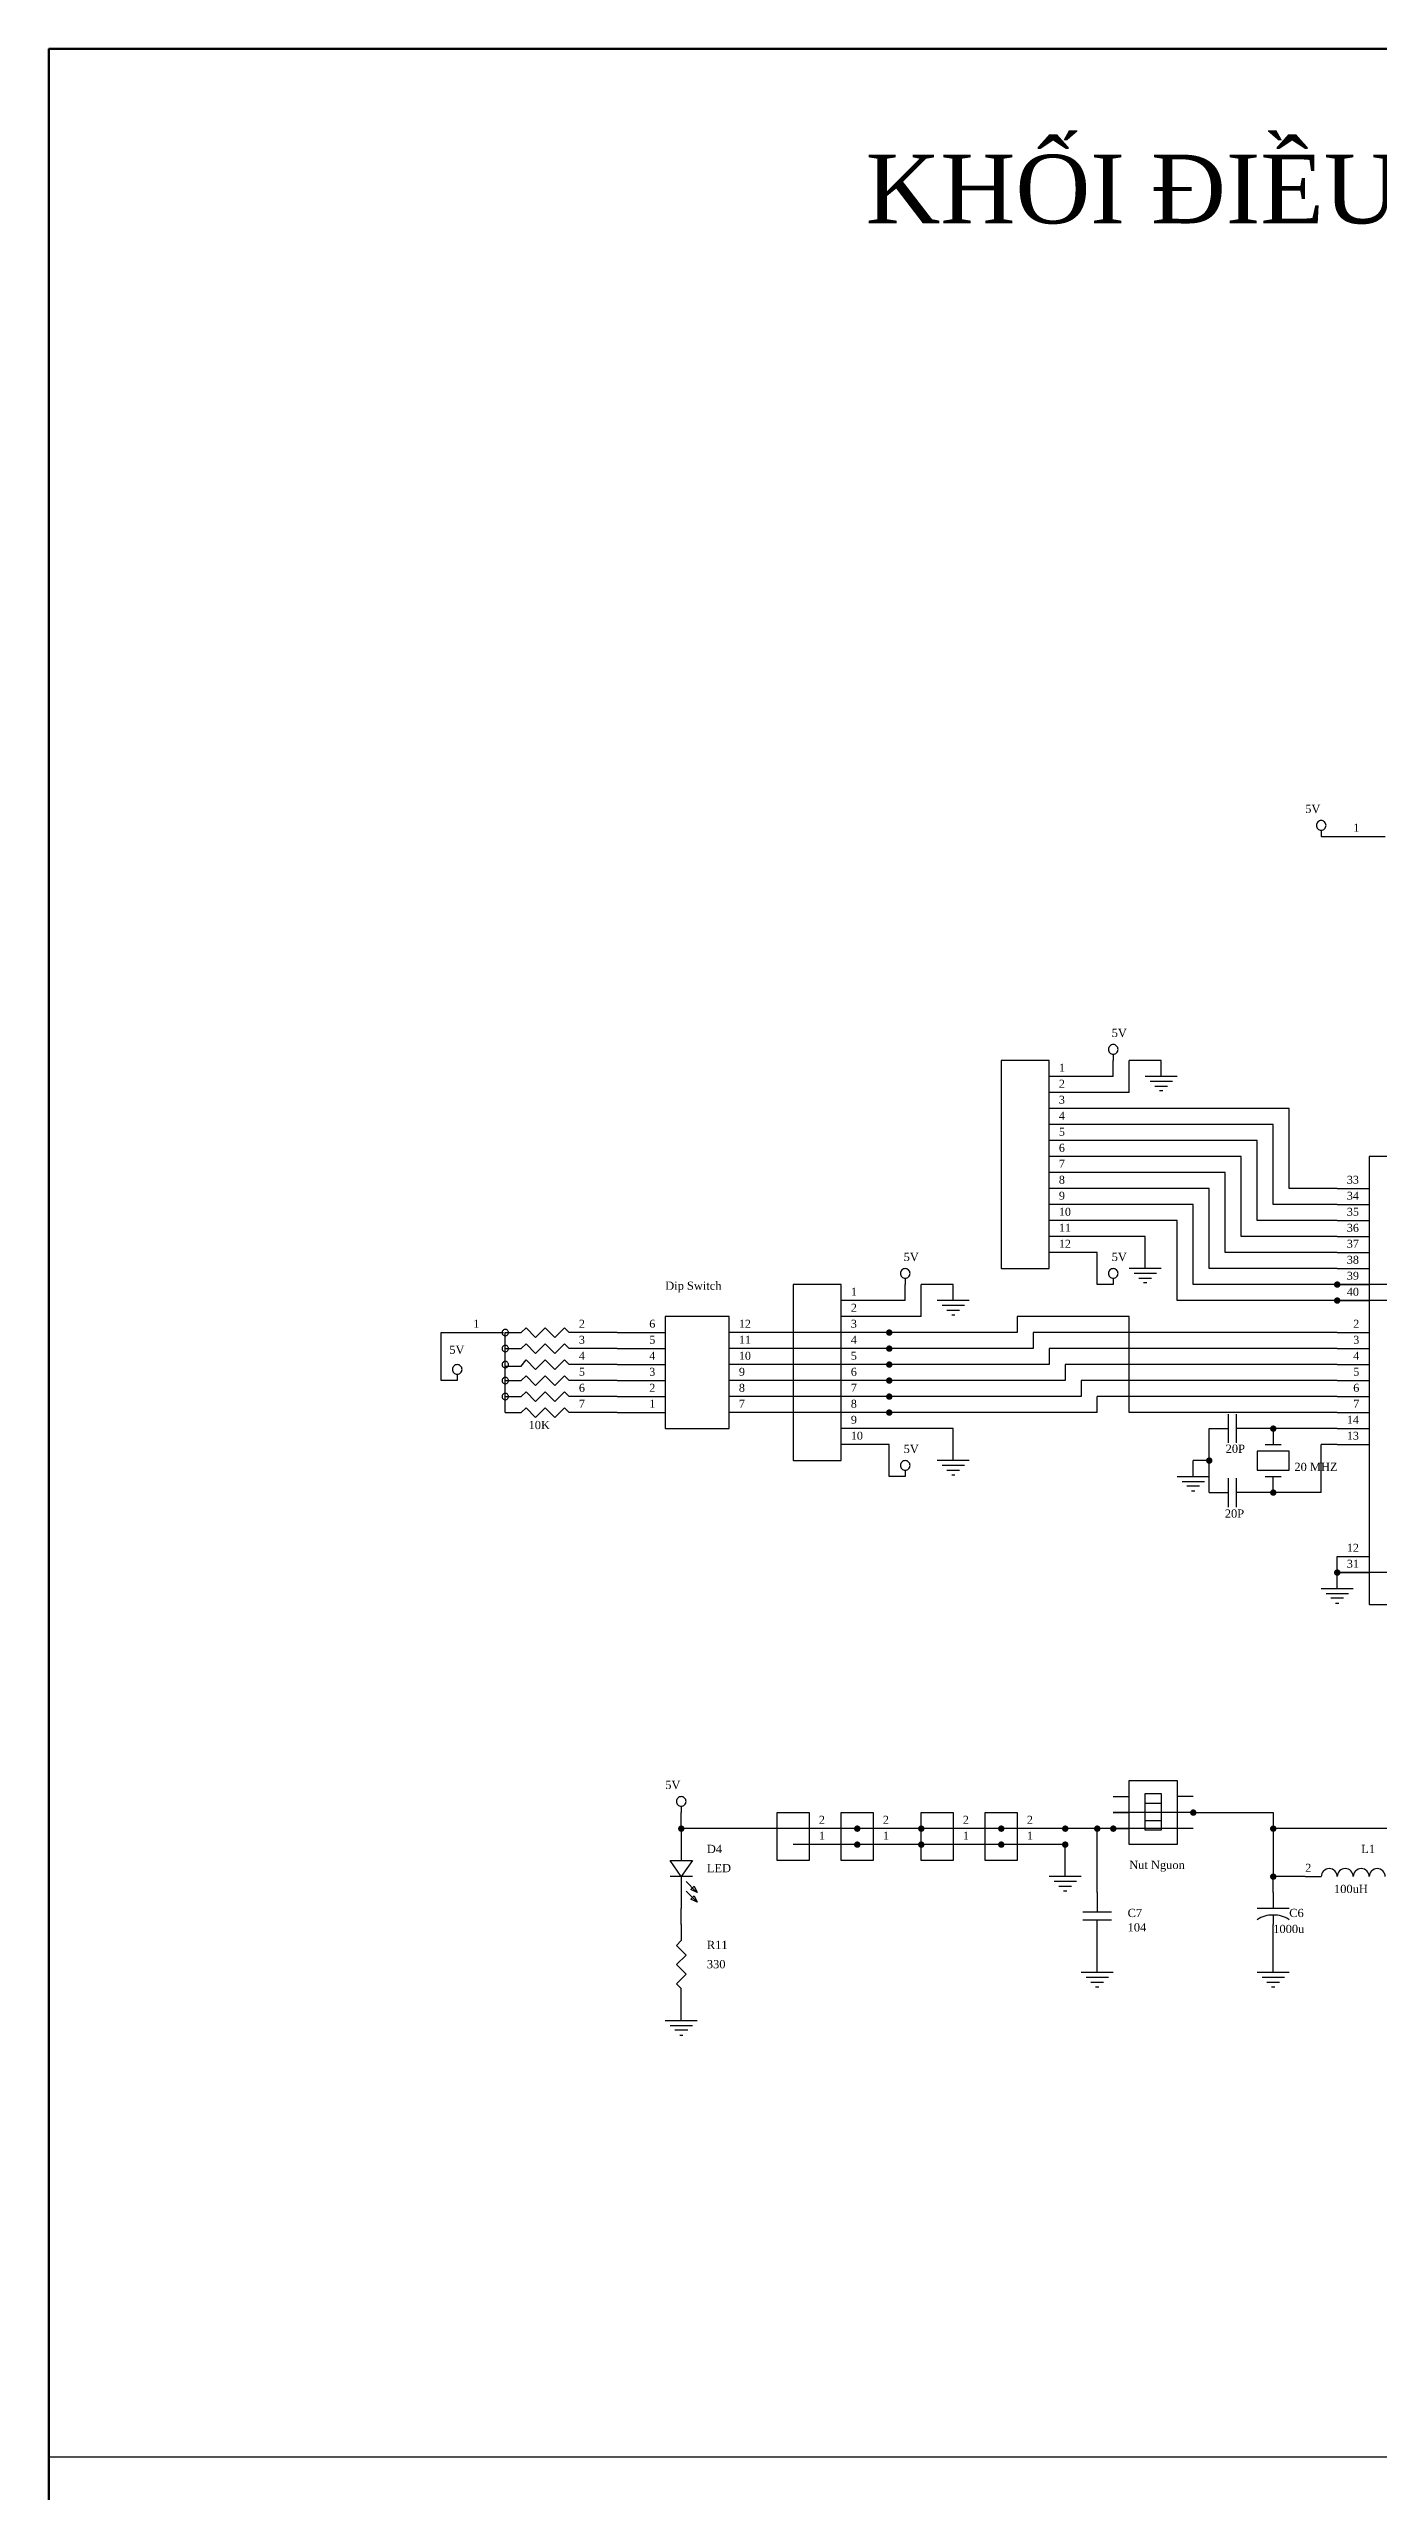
# Model space of a CAD drawing. Header units: inches. Extents: x 10 to 2893, y 8 to 851.
# Drawn here: x 10.2 to 242.4, y 424 to 850.5 of the extents above; entities that cross this region are included whole.
import ezdxf

# ---------------------------------------------------------------- set-up
doc = ezdxf.new("R2010")
doc.units = ezdxf.units.IN
doc.header["$MEASUREMENT"] = 0
for name, color, linetype in [('DUONG BAO', 80, 'Continuous'), ('PARTS', 7, 'Continuous'), ('PARTTEXT', 7, 'Continuous'), ('WIRE', 7, 'Continuous')]:
    doc.layers.add(name, color=color, linetype=linetype)
doc.layers.add('net dam', color=7, linetype='Continuous', lineweight=35)
doc.styles.add('Manh', font='times_0.ttf')
doc.styles.get("Standard").update_dxf_attribs({"font": 'times_0.ttf'})

msp = doc.modelspace()

# ---------------------------------------------------------------- linework, layer by layer
msp.add_line((10.23, 430), (1199.23, 430))
at = {"layer": 'net dam', "color": 7, "lineweight": 60}
msp.add_lwpolyline([(10.23, 9.5), (10.23, 850.5), (1199.23, 850.5), (1199.23, 9.5), (10.23, 9.5)], close=True, dxfattribs=at)
at = {"layer": 'PARTS'}
for p, q in [((232.43, 712.95), (240.81, 712.95)), ((193.31, 671.04), (184.93, 671.04)), ((193.31, 668.25), (184.93, 668.25)), ((193.31, 665.45), (184.93, 665.45)), ((193.31, 662.66), (184.93, 662.66)), ((193.31, 659.87), (184.93, 659.87)), ((193.31, 657.07), (184.93, 657.07)), ((193.31, 654.28), (184.93, 654.28)), ((193.31, 651.48), (184.93, 651.48)), ((193.31, 648.69), (184.93, 648.69)), ((235.22, 651.48), (240.81, 651.48)), ((235.22, 648.69), (240.81, 648.69)), ((193.31, 645.9), (184.93, 645.9)), ((235.22, 645.9), (240.81, 645.9)), ((193.31, 643.1), (184.93, 643.1)), ((193.31, 640.31), (184.93, 640.31)), ((235.22, 643.1), (240.81, 643.1)), ((235.22, 640.31), (240.81, 640.31)), ((235.22, 637.51), (240.81, 637.51)), ((156.99, 631.93), (148.61, 631.93)), ((235.22, 634.72), (240.81, 634.72)), ((235.22, 631.93), (240.81, 631.93)), ((156.99, 629.13), (148.61, 629.13)), ((78.76, 626.34), (87.14, 626.34)), ((109.49, 626.34), (101.11, 626.34)), ((109.49, 623.54), (101.11, 623.54)), ((109.49, 626.34), (117.87, 626.34)), ((109.49, 623.54), (117.87, 623.54)), ((137.43, 626.34), (129.05, 626.34)), ((137.43, 623.54), (129.05, 623.54)), ((156.99, 626.34), (148.61, 626.34)), ((156.99, 623.54), (148.61, 623.54)), ((235.22, 626.34), (240.81, 626.34)), ((235.22, 623.54), (240.81, 623.54)), ((109.49, 620.75), (101.11, 620.75)), ((109.49, 620.75), (117.87, 620.75)), ((137.43, 620.75), (129.05, 620.75)), ((156.99, 620.75), (148.61, 620.75)), ((235.22, 620.75), (240.81, 620.75)), ((109.49, 617.96), (101.11, 617.96)), ((109.49, 615.16), (101.11, 615.16)), ((109.49, 617.96), (117.87, 617.96)), ((109.49, 615.16), (117.87, 615.16)), ((137.43, 617.96), (129.05, 617.96)), ((137.43, 615.16), (129.05, 615.16)), ((156.99, 617.96), (148.61, 617.96)), ((156.99, 615.16), (148.61, 615.16)), ((235.22, 617.96), (240.81, 617.96)), ((235.22, 615.16), (240.81, 615.16)), ((109.49, 612.37), (101.11, 612.37)), ((109.49, 612.37), (117.87, 612.37)), ((137.43, 612.37), (129.05, 612.37)), ((156.99, 612.37), (148.61, 612.37)), ((235.22, 612.37), (240.81, 612.37)), ((156.99, 609.57), (148.61, 609.57)), ((156.99, 606.78), (148.61, 606.78)), ((212.87, 609.57), (215.66, 609.57)), ((221.25, 609.57), (218.46, 609.57)), ((224.05, 609.57), (224.05, 606.78)), ((235.22, 609.57), (240.81, 609.57)), ((235.22, 606.78), (240.81, 606.78)), ((212.87, 598.4), (215.66, 598.4)), ((221.25, 598.4), (218.46, 598.4)), ((224.05, 598.4), (224.05, 601.19)), ((235.22, 587.22), (240.81, 587.22)), ((235.22, 584.43), (240.81, 584.43)), ((196.11, 545.31), (198.9, 545.31)), ((196.11, 542.52), (198.9, 542.52)), ((210.08, 545.31), (207.28, 545.31)), ((210.08, 542.52), (207.28, 542.52)), ((120.67, 539.72), (120.67, 536.93)), ((151.4, 539.72), (143.02, 539.72)), ((162.58, 539.72), (154.2, 539.72)), ((176.55, 539.72), (168.17, 539.72)), ((187.72, 539.72), (179.34, 539.72)), ((196.11, 539.72), (198.9, 539.72)), ((210.08, 539.72), (207.28, 539.72)), ((151.4, 536.93), (143.02, 536.93)), ((162.58, 536.93), (154.2, 536.93)), ((176.55, 536.93), (168.17, 536.93)), ((187.72, 536.93), (179.34, 536.93)), ((229.63, 531.34), (232.43, 531.34)), ((120.67, 522.96), (120.67, 525.75)), ((193.31, 528.55), (193.31, 525.75)), ((224.05, 528.55), (224.05, 525.75)), ((120.67, 522.96), (120.67, 520.17)), ((193.31, 520.17), (193.31, 522.96)), ((224.05, 520.17), (224.05, 522.96)), ((120.67, 508.99), (120.67, 511.78))]:
    msp.add_line(p, q, dxfattribs=at)
for points in [[(233.27, 714.91, 0.0985), (233.2, 715.23, 0.0985), (233.02, 715.5, 0.0985), (232.75, 715.68, 0.0985), (232.43, 715.75, 0.0985), (232.11, 715.68, 0.0985), (231.84, 715.5, 0.0985), (231.65, 715.23, 0.0985), (231.59, 714.91, 0.0985), (231.65, 714.59, 0.0985), (231.84, 714.31, 0.0985), (232.11, 714.13, 0.0985), (232.43, 714.07, 0.0985), (232.75, 714.13, 0.0985), (233.02, 714.31, 0.0985), (233.2, 714.59, 0.0985)], [(196.94, 675.79, 0.0985), (196.88, 676.11, 0.0985), (196.7, 676.38, 0.0985), (196.43, 676.57, 0.0985), (196.11, 676.63, 0.0985), (195.79, 676.57, 0.0985), (195.51, 676.38, 0.0985), (195.33, 676.11, 0.0985), (195.27, 675.79, 0.0985), (195.33, 675.47, 0.0985), (195.51, 675.2, 0.0985), (195.79, 675.02, 0.0985), (196.11, 674.95, 0.0985), (196.43, 675.02, 0.0985), (196.7, 675.2, 0.0985), (196.88, 675.47, 0.0985)], [(160.62, 636.68, 0.0985), (160.56, 637, 0.0985), (160.38, 637.27, 0.0985), (160.1, 637.45, 0.0985), (159.78, 637.51, 0.0985), (159.46, 637.45, 0.0985), (159.19, 637.27, 0.0985), (159.01, 637, 0.0985), (158.95, 636.68, 0.0985), (159.01, 636.35, 0.0985), (159.19, 636.08, 0.0985), (159.46, 635.9, 0.0985), (159.78, 635.84, 0.0985), (160.1, 635.9, 0.0985), (160.38, 636.08, 0.0985), (160.56, 636.35, 0.0985)], [(196.94, 636.68, 0.0985), (196.88, 637, 0.0985), (196.7, 637.27, 0.0985), (196.43, 637.45, 0.0985), (196.11, 637.51, 0.0985), (195.79, 637.45, 0.0985), (195.51, 637.27, 0.0985), (195.33, 637, 0.0985), (195.27, 636.68, 0.0985), (195.33, 636.35, 0.0985), (195.51, 636.08, 0.0985), (195.79, 635.9, 0.0985), (196.11, 635.84, 0.0985), (196.43, 635.9, 0.0985), (196.7, 636.08, 0.0985), (196.88, 636.35, 0.0985)], [(90.49, 626.34, 0.0985), (90.45, 626.55, 0.0985), (90.33, 626.73, 0.0985), (90.15, 626.85, 0.0985), (89.93, 626.9, 0.0985), (89.72, 626.85, 0.0985), (89.54, 626.73, 0.0985), (89.42, 626.55, 0.0985), (89.38, 626.34, 0.0985), (89.42, 626.12, 0.0985), (89.54, 625.94, 0.0985), (89.72, 625.82, 0.0985), (89.93, 625.78, 0.0985), (90.15, 625.82, 0.0985), (90.33, 625.94, 0.0985), (90.45, 626.12, 0.0985)], [(90.49, 623.54, 0.0985), (90.45, 623.76, 0.0985), (90.33, 623.94, 0.0985), (90.15, 624.06, 0.0985), (89.93, 624.1, 0.0985), (89.72, 624.06, 0.0985), (89.54, 623.94, 0.0985), (89.42, 623.76, 0.0985), (89.38, 623.54, 0.0985), (89.42, 623.33, 0.0985), (89.54, 623.15, 0.0985), (89.72, 623.03, 0.0985), (89.93, 622.98, 0.0985), (90.15, 623.03, 0.0985), (90.33, 623.15, 0.0985), (90.45, 623.33, 0.0985)], [(82.39, 619.91, 0.0985), (82.33, 620.23, 0.0985), (82.14, 620.5, 0.0985), (81.87, 620.69, 0.0985), (81.55, 620.75, 0.0985), (81.23, 620.69, 0.0985), (80.96, 620.5, 0.0985), (80.78, 620.23, 0.0985), (80.71, 619.91, 0.0985), (80.78, 619.59, 0.0985), (80.96, 619.32, 0.0985), (81.23, 619.14, 0.0985), (81.55, 619.07, 0.0985), (81.87, 619.14, 0.0985), (82.14, 619.32, 0.0985), (82.33, 619.59, 0.0985)], [(90.49, 620.75, 0.0985), (90.45, 620.96, 0.0985), (90.33, 621.14, 0.0985), (90.15, 621.27, 0.0985), (89.93, 621.31, 0.0985), (89.72, 621.27, 0.0985), (89.54, 621.14, 0.0985), (89.42, 620.96, 0.0985), (89.38, 620.75, 0.0985), (89.42, 620.54, 0.0985), (89.54, 620.35, 0.0985), (89.72, 620.23, 0.0985), (89.93, 620.19, 0.0985), (90.15, 620.23, 0.0985), (90.33, 620.35, 0.0985), (90.45, 620.54, 0.0985)], [(90.49, 617.96, 0.0985), (90.45, 618.17, 0.0985), (90.33, 618.35, 0.0985), (90.15, 618.47, 0.0985), (89.93, 618.51, 0.0985), (89.72, 618.47, 0.0985), (89.54, 618.35, 0.0985), (89.42, 618.17, 0.0985), (89.38, 617.96, 0.0985), (89.42, 617.74, 0.0985), (89.54, 617.56, 0.0985), (89.72, 617.44, 0.0985), (89.93, 617.4, 0.0985), (90.15, 617.44, 0.0985), (90.33, 617.56, 0.0985), (90.45, 617.74, 0.0985)], [(90.49, 615.16, 0.0985), (90.45, 615.38, 0.0985), (90.33, 615.56, 0.0985), (90.15, 615.68, 0.0985), (89.93, 615.72, 0.0985), (89.72, 615.68, 0.0985), (89.54, 615.56, 0.0985), (89.42, 615.38, 0.0985), (89.38, 615.16, 0.0985), (89.42, 614.95, 0.0985), (89.54, 614.77, 0.0985), (89.72, 614.65, 0.0985), (89.93, 614.6, 0.0985), (90.15, 614.65, 0.0985), (90.33, 614.77, 0.0985), (90.45, 614.95, 0.0985)], [(160.62, 603.15, 0.0985), (160.56, 603.47, 0.0985), (160.38, 603.74, 0.0985), (160.1, 603.92, 0.0985), (159.78, 603.99, 0.0985), (159.46, 603.92, 0.0985), (159.19, 603.74, 0.0985), (159.01, 603.47, 0.0985), (158.95, 603.15, 0.0985), (159.01, 602.83, 0.0985), (159.19, 602.55, 0.0985), (159.46, 602.37, 0.0985), (159.78, 602.31, 0.0985), (160.1, 602.37, 0.0985), (160.38, 602.55, 0.0985), (160.56, 602.83, 0.0985)], [(121.51, 544.47, 0.0985), (121.44, 544.79, 0.0985), (121.26, 545.07, 0.0985), (120.99, 545.25, 0.0985), (120.67, 545.31, 0.0985), (120.35, 545.25, 0.0985), (120.08, 545.07, 0.0985), (119.89, 544.79, 0.0985), (119.83, 544.47, 0.0985), (119.89, 544.15, 0.0985), (120.08, 543.88, 0.0985), (120.35, 543.7, 0.0985), (120.67, 543.64, 0.0985), (120.99, 543.7, 0.0985), (121.26, 543.88, 0.0985), (121.44, 544.15, 0.0985)]]:
    msp.add_lwpolyline(points, format="xyb", close=True, dxfattribs=at)
for points in [[(232.43, 714.07), (232.43, 712.95)], [(240.81, 712.95), (243.6, 712.95)], [(196.11, 674.95), (196.11, 673.84)], [(207.28, 671.04), (201.69, 671.04)], [(206.44, 670.2), (202.53, 670.2)], [(203.37, 669.37), (205.61, 669.37)], [(204.77, 668.53), (204.21, 668.53)], [(159.78, 635.84), (159.78, 634.72)], [(196.11, 635.84), (196.11, 634.72)], [(204.49, 637.51), (198.9, 637.51)], [(203.65, 636.68), (199.74, 636.68)], [(200.58, 635.84), (202.81, 635.84)], [(170.96, 631.93), (165.37, 631.93)], [(201.97, 635), (201.41, 635)], [(92.73, 626.34), (93.57, 627.18)], [(93.57, 627.18), (95.24, 625.5)], [(95.24, 625.5), (96.92, 627.18)], [(96.92, 627.18), (98.6, 625.5)], [(98.6, 625.5), (100.27, 627.18)], [(100.27, 627.18), (101.11, 626.34)], [(170.12, 631.09), (166.21, 631.09)], [(167.05, 630.25), (169.28, 630.25)], [(168.45, 629.41), (167.89, 629.41)], [(87.14, 626.34), (89.65, 626.34)], [(89.93, 626.34), (92.73, 626.34)], [(89.93, 612.37), (89.93, 626.34)], [(89.93, 623.54), (92.73, 623.54)], [(92.73, 623.54), (93.57, 624.38)], [(93.57, 624.38), (95.24, 622.71)], [(95.24, 622.71), (96.92, 624.38)], [(96.92, 624.38), (98.6, 622.71)], [(98.6, 622.71), (100.27, 624.38)], [(100.27, 624.38), (101.11, 623.54)], [(81.55, 619.07), (81.55, 617.96)], [(89.93, 620.47), (92.73, 620.47)], [(92.73, 620.47), (93.57, 621.59)], [(92.73, 617.96), (93.57, 618.79)], [(93.57, 621.59), (95.24, 619.91)], [(93.57, 618.79), (95.24, 617.12)], [(95.24, 619.91), (96.92, 621.59)], [(95.24, 617.12), (96.92, 618.79)], [(96.92, 621.59), (98.6, 619.91)], [(96.92, 618.79), (98.6, 617.12)], [(98.6, 619.91), (100.27, 621.59)], [(98.6, 617.12), (100.27, 618.79)], [(100.27, 621.59), (101.11, 620.75)], [(100.27, 618.79), (101.11, 617.96)], [(89.93, 617.96), (92.73, 617.96)], [(89.93, 615.16), (92.73, 615.16)], [(92.73, 615.16), (93.57, 616)], [(93.57, 616), (95.24, 614.32)], [(95.24, 614.32), (96.92, 616)], [(96.92, 616), (98.6, 614.32)], [(98.6, 614.32), (100.27, 616)], [(100.27, 616), (101.11, 615.16)], [(89.93, 612.37), (92.73, 612.37)], [(92.73, 612.37), (93.57, 613.21)], [(93.57, 613.21), (95.24, 611.53)], [(95.24, 611.53), (96.92, 613.21)], [(96.92, 613.21), (98.6, 611.53)], [(98.6, 611.53), (100.27, 613.21)], [(100.27, 613.21), (101.11, 612.37)], [(216.22, 607.06), (216.22, 612.09)], [(217.62, 607.06), (217.62, 612.09)], [(215.66, 609.57), (216.22, 609.57)], [(218.46, 609.57), (217.62, 609.57)], [(226.84, 605.66), (221.25, 605.66)], [(221.25, 605.66), (221.25, 602.31)], [(222.65, 606.78), (225.44, 606.78)], [(226.84, 602.31), (226.84, 605.66)], [(159.78, 602.31), (159.78, 601.19)], [(170.96, 603.99), (165.37, 603.99)], [(170.12, 603.15), (166.21, 603.15)], [(167.05, 602.31), (169.28, 602.31)], [(168.45, 601.47), (167.89, 601.47)], [(221.25, 602.31), (226.84, 602.31)], [(207.28, 601.19), (212.87, 601.19)], [(208.12, 600.35), (212.03, 600.35)], [(211.19, 599.52), (208.96, 599.52)], [(209.8, 598.68), (210.36, 598.68)], [(215.66, 598.4), (216.22, 598.4)], [(216.22, 595.88), (216.22, 600.91)], [(217.62, 595.88), (217.62, 600.91)], [(218.46, 598.4), (217.62, 598.4)], [(222.65, 601.19), (225.44, 601.19)], [(232.43, 581.63), (238.02, 581.63)], [(233.27, 580.8), (237.18, 580.8)], [(236.34, 579.96), (234.1, 579.96)], [(234.94, 579.12), (235.5, 579.12)], [(120.67, 543.64), (120.67, 542.52)], [(201.69, 544.19), (204.49, 544.19)], [(201.69, 541.12), (204.49, 541.12)], [(120.67, 536.93), (120.67, 534.14)], [(122.62, 531.34), (118.71, 531.34)], [(120.67, 531.34), (120.67, 525.75)], [(123.18, 528.83), (121.51, 530.5)], [(123.18, 527.15), (121.51, 528.83)], [(190.52, 531.34), (184.93, 531.34)], [(189.68, 530.5), (185.77, 530.5)], [(186.61, 529.67), (188.84, 529.67)], [(188, 528.83), (187.44, 528.83)], [(190.8, 525.19), (195.83, 525.19)], [(193.31, 525.75), (193.31, 525.19)], [(226.84, 525.75), (221.25, 525.75)], [(224.05, 524.64), (224.05, 522.96)], [(190.8, 523.8), (195.83, 523.8)], [(193.31, 522.96), (193.31, 523.8)], [(119.83, 519.33), (120.67, 520.17)], [(121.51, 517.65), (119.83, 519.33)], [(119.83, 515.97), (121.51, 517.65)], [(121.51, 514.3), (119.83, 515.97)], [(119.83, 512.62), (121.51, 514.3)], [(120.67, 511.78), (119.83, 512.62)], [(196.11, 514.58), (190.52, 514.58)], [(195.27, 513.74), (191.36, 513.74)], [(192.19, 512.9), (194.43, 512.9)], [(193.59, 512.06), (193.03, 512.06)], [(226.84, 514.58), (221.25, 514.58)], [(226, 513.74), (222.09, 513.74)], [(222.93, 512.9), (225.16, 512.9)], [(224.33, 512.06), (223.77, 512.06)], [(117.87, 506.2), (123.46, 506.2)], [(118.71, 505.36), (122.62, 505.36)], [(121.79, 504.52), (119.55, 504.52)], [(120.39, 503.68), (120.95, 503.68)]]:
    msp.add_lwpolyline(points, dxfattribs=at)
for points in [[(184.93, 673.84), (176.55, 673.84), (176.55, 637.51), (184.93, 637.51)], [(240.81, 578.84), (305.07, 578.84), (305.07, 657.07), (240.81, 657.07)], [(148.61, 634.72), (140.23, 634.72), (140.23, 603.99), (148.61, 603.99)], [(117.87, 609.57), (129.05, 609.57), (129.05, 629.13), (117.87, 629.13)], [(198.9, 548.11), (207.28, 548.11), (207.28, 536.93), (198.9, 536.93)], [(143.02, 534.14), (137.43, 534.14), (137.43, 542.52), (143.02, 542.52)], [(154.2, 534.14), (148.61, 534.14), (148.61, 542.52), (154.2, 542.52)], [(168.17, 534.14), (162.58, 534.14), (162.58, 542.52), (168.17, 542.52)], [(179.34, 534.14), (173.75, 534.14), (173.75, 542.52), (179.34, 542.52)], [(201.69, 545.87), (204.49, 545.87), (204.49, 539.44), (201.69, 539.44)], [(120.67, 531.34), (120.67, 531.34), (118.71, 534.14), (122.62, 534.14), (120.67, 531.34)], [(122.9, 529.67), (122.9, 529.67), (123.46, 528.55), (122.34, 529.11), (122.9, 529.67)], [(122.9, 527.99), (122.9, 527.99), (123.46, 526.87), (122.34, 527.43), (122.9, 527.99)]]:
    msp.add_lwpolyline(points, close=True, dxfattribs=at)
for points in [[(235.22, 531.34, 1), (232.43, 531.34)], [(238.02, 531.34, 1), (235.22, 531.34)], [(240.81, 531.34, 1), (238.02, 531.34)], [(243.6, 531.34, 1), (240.81, 531.34)], [(224.05, 524.64, 0.1654), (221.25, 523.8)], [(226.84, 523.8, 0.1654), (224.05, 524.64)]]:
    msp.add_lwpolyline(points, format="xyb", dxfattribs=at)
at = {"layer": 'WIRE'}
for points in [[(196.11, 671.04), (196.11, 673.84)], [(204.49, 673.84), (198.9, 673.84)], [(198.9, 668.25), (198.9, 673.84)], [(204.49, 671.04), (204.49, 673.84)], [(196.11, 671.04), (193.31, 671.04)], [(198.9, 668.25), (193.31, 668.25)], [(226.84, 665.45), (193.31, 665.45)], [(226.84, 651.48), (226.84, 665.45)], [(224.05, 662.66), (193.31, 662.66)], [(224.05, 648.69), (224.05, 662.66)], [(221.25, 659.87), (193.31, 659.87)], [(218.46, 657.07), (193.31, 657.07)], [(218.46, 643.1), (218.46, 657.07)], [(221.25, 645.9), (221.25, 659.87)], [(215.66, 654.28), (193.31, 654.28)], [(215.66, 640.31), (215.66, 654.28)], [(212.87, 651.48), (193.31, 651.48)], [(210.08, 648.69), (193.31, 648.69)], [(210.08, 634.72), (210.08, 648.69)], [(212.87, 637.51), (212.87, 651.48)], [(235.22, 648.69), (224.05, 648.69)], [(235.22, 651.48), (226.84, 651.48)], [(207.28, 645.9), (193.31, 645.9)], [(207.28, 631.93), (207.28, 645.9)], [(235.22, 645.9), (221.25, 645.9)], [(201.69, 643.1), (193.31, 643.1)], [(193.31, 634.72), (193.31, 640.31)], [(201.69, 637.51), (201.69, 643.1)], [(235.22, 640.31), (215.66, 640.31)], [(235.22, 643.1), (218.46, 643.1)], [(235.22, 637.51), (212.87, 637.51)], [(159.78, 631.93), (156.99, 631.93)], [(159.78, 631.93), (159.78, 634.72)], [(168.17, 634.72), (162.58, 634.72)], [(162.58, 629.13), (162.58, 634.72)], [(168.17, 631.93), (168.17, 634.72)], [(196.11, 634.72), (193.31, 634.72)], [(235.22, 631.93), (207.28, 631.93)], [(235.22, 634.72), (210.08, 634.72)], [(274.34, 634.72), (235.22, 634.72)], [(271.54, 631.93), (235.22, 631.93)], [(162.58, 629.13), (156.99, 629.13)], [(198.9, 629.13), (179.34, 629.13)], [(179.34, 629.13), (179.34, 626.34)], [(198.9, 612.37), (198.9, 629.13)], [(78.76, 617.96), (78.76, 626.34)], [(156.99, 626.34), (137.43, 626.34)], [(156.99, 623.54), (137.43, 623.54)], [(179.34, 626.34), (156.99, 626.34)], [(182.14, 623.54), (156.99, 623.54)], [(235.22, 626.34), (182.14, 626.34)], [(182.14, 626.34), (182.14, 623.54)], [(235.22, 623.54), (184.93, 623.54)], [(184.93, 623.54), (184.93, 620.75)], [(156.99, 620.75), (137.43, 620.75)], [(184.93, 620.75), (156.99, 620.75)], [(235.22, 620.75), (187.72, 620.75)], [(187.72, 620.75), (187.72, 617.96)], [(81.55, 617.96), (78.76, 617.96)], [(156.99, 617.96), (137.43, 617.96)], [(156.99, 615.16), (137.43, 615.16)], [(187.72, 617.96), (156.99, 617.96)], [(190.52, 615.16), (156.99, 615.16)], [(235.22, 617.96), (190.52, 617.96)], [(190.52, 617.96), (190.52, 615.16)], [(235.22, 615.16), (193.31, 615.16)], [(193.31, 612.37), (193.31, 615.16)], [(156.99, 612.37), (137.43, 612.37)], [(193.31, 612.37), (156.99, 612.37)], [(235.22, 612.37), (198.9, 612.37)], [(168.17, 609.57), (156.99, 609.57)], [(156.99, 601.19), (156.99, 606.78)], [(168.17, 603.99), (168.17, 609.57)], [(212.87, 603.99), (212.87, 609.57)], [(224.05, 609.57), (221.25, 609.57)], [(235.22, 609.57), (224.05, 609.57)], [(232.43, 598.4), (232.43, 606.78)], [(235.22, 606.78), (232.43, 606.78)], [(210.08, 601.19), (210.08, 603.99)], [(212.87, 603.99), (210.08, 603.99)], [(212.87, 598.4), (212.87, 603.99)], [(159.78, 601.19), (156.99, 601.19)], [(224.05, 598.4), (221.25, 598.4)], [(232.43, 598.4), (224.05, 598.4)], [(235.22, 584.43), (235.22, 587.22)], [(235.22, 581.63), (235.22, 584.43)], [(263.16, 584.43), (235.22, 584.43)], [(120.67, 539.72), (120.67, 542.52)], [(210.08, 542.52), (196.11, 542.52)], [(210.08, 542.52), (224.05, 542.52)], [(224.05, 542.52), (224.05, 539.72)], [(151.4, 539.72), (120.67, 539.72)], [(162.58, 539.72), (151.4, 539.72)], [(176.55, 539.72), (162.58, 539.72)], [(187.72, 539.72), (176.55, 539.72)], [(193.31, 539.72), (187.72, 539.72)], [(193.31, 528.55), (193.31, 539.72)], [(196.11, 539.72), (193.31, 539.72)], [(210.08, 539.72), (196.11, 539.72)], [(291.1, 539.72), (224.05, 539.72)], [(224.05, 539.72), (224.05, 531.34)], [(151.4, 536.93), (140.23, 536.93)], [(162.58, 536.93), (151.4, 536.93)], [(176.55, 536.93), (162.58, 536.93)], [(187.72, 536.93), (176.55, 536.93)], [(187.72, 531.34), (187.72, 536.93)], [(229.63, 531.34), (224.05, 531.34)], [(224.05, 528.55), (224.05, 531.34)], [(193.31, 514.58), (193.31, 520.17)], [(224.05, 514.58), (224.05, 520.17)], [(120.67, 506.2), (120.67, 508.99)]]:
    msp.add_lwpolyline(points, dxfattribs=at)
at = {"layer": 'WIRE', "const_width": 0.559}
for points in [[(234.94, 634.72, 1), (235.5, 634.72, 1)], [(234.94, 631.93, 1), (235.5, 631.93, 1)], [(156.71, 626.34, 1), (157.27, 626.34, 1)], [(156.71, 623.54, 1), (157.27, 623.54, 1)], [(156.71, 620.75, 1), (157.27, 620.75, 1)], [(156.71, 617.96, 1), (157.27, 617.96, 1)], [(156.71, 615.16, 1), (157.27, 615.16, 1)], [(156.71, 612.37, 1), (157.27, 612.37, 1)], [(223.77, 609.57, 1), (224.33, 609.57, 1)], [(212.59, 603.99, 1), (213.15, 603.99, 1)], [(223.77, 598.4, 1), (224.33, 598.4, 1)], [(234.94, 584.43, 1), (235.5, 584.43, 1)], [(209.8, 542.52, 1), (210.36, 542.52, 1)], [(120.39, 539.72, 1), (120.95, 539.72, 1)], [(151.12, 539.72, 1), (151.68, 539.72, 1)], [(151.12, 536.93, 1), (151.68, 536.93, 1)], [(162.3, 539.72, 1), (162.86, 539.72, 1)], [(162.3, 536.93, 1), (162.86, 536.93, 1)], [(176.27, 539.72, 1), (176.83, 539.72, 1)], [(176.27, 536.93, 1), (176.83, 536.93, 1)], [(187.44, 539.72, 1), (188, 539.72, 1)], [(187.44, 536.93, 1), (188, 536.93, 1)], [(193.03, 539.72, 1), (193.59, 539.72, 1)], [(195.83, 539.72, 1), (196.39, 539.72, 1)], [(223.77, 539.72, 1), (224.33, 539.72, 1)], [(223.77, 531.34, 1), (224.33, 531.34, 1)]]:
    msp.add_lwpolyline(points, format="xyb", close=True, dxfattribs=at)

# ---------------------------------------------------------------- texts
at = {"layer": 'DUONG BAO', "color": 7, "insert": (152.85, 832.03), "char_height": 12, "width": 284.2613, "attachment_point": 1, "style": 'Manh'}
msp.add_mtext('\\pt204;KHỐI {\\fTimes New Roman|b0|i0|c238|p18;Đ}IỀU KHIỂN TRUNG TÂM', dxfattribs=at)
at = {"layer": 'PARTS'}
for s, height, p in [('1', 1.4, (238.02, 713.79)), ('2', 1.4, (186.61, 669.09)), ('1', 1.4, (186.61, 671.88)), ('3', 1.4, (186.61, 666.29)), ('4', 1.4, (186.61, 663.5)), ('5', 1.4, (186.61, 660.7)), ('6', 1.4, (186.61, 657.91)), ('8', 1.4, (186.61, 652.32)), ('7', 1.4, (186.61, 655.12)), ('33', 1.397, (236.9, 652.32)), ('9', 1.4, (186.61, 649.53)), ('34', 1.397, (236.9, 649.53)), ('10', 1.397, (186.61, 646.73)), ('11', 1.397, (186.61, 643.94)), ('35', 1.397, (236.9, 646.73)), ('36', 1.397, (236.9, 643.94)), ('12', 1.397, (186.61, 641.15)), ('37', 1.397, (236.9, 641.15)), ('38', 1.397, (236.9, 638.35)), ('39', 1.397, (236.9, 635.56)), ('2', 1.4, (150.28, 629.97)), ('1', 1.4, (150.28, 632.76)), ('40', 1.397, (236.9, 632.76)), ('1', 1.4, (84.35, 627.18)), ('2', 1.4, (102.79, 627.18)), ('6', 1.4, (115.08, 627.18)), ('12', 1.397, (130.73, 627.18)), ('3', 1.4, (150.28, 627.18)), ('2', 1.4, (238.02, 627.18)), ('4', 1.4, (102.79, 621.59)), ('3', 1.4, (102.79, 624.38)), ('4', 1.4, (115.08, 621.59)), ('5', 1.4, (115.08, 624.38)), ('11', 1.397, (130.73, 624.38)), ('10', 1.397, (130.73, 621.59)), ('4', 1.4, (150.28, 624.38)), ('5', 1.4, (150.28, 621.59)), ('4', 1.4, (238.02, 621.59)), ('3', 1.4, (238.02, 624.38)), ('5', 1.4, (102.79, 618.79)), ('3', 1.4, (115.08, 618.79)), ('9', 1.4, (130.73, 618.79)), ('6', 1.4, (150.28, 618.79)), ('5', 1.4, (238.02, 618.79)), ('6', 1.4, (102.79, 616)), ('7', 1.4, (102.79, 613.21)), ('2', 1.4, (115.08, 616)), ('1', 1.4, (115.08, 613.21)), ('8', 1.4, (130.73, 616)), ('7', 1.4, (130.73, 613.21)), ('8', 1.4, (150.28, 613.21)), ('7', 1.4, (150.28, 616)), ('6', 1.4, (238.02, 616)), ('7', 1.4, (238.02, 613.21)), ('9', 1.4, (150.28, 610.41)), ('14', 1.397, (236.9, 610.41)), ('10', 1.397, (150.28, 607.62)), ('13', 1.397, (236.9, 607.62)), ('12', 1.397, (236.9, 588.06)), ('31', 1.397, (236.9, 585.27)), ('2', 1.4, (144.7, 540.56)), ('2', 1.4, (155.87, 540.56)), ('2', 1.4, (169.84, 540.56)), ('2', 1.4, (181.02, 540.56)), ('1', 1.4, (144.7, 537.77)), ('1', 1.4, (155.87, 537.77)), ('1', 1.4, (169.84, 537.77)), ('1', 1.4, (181.02, 537.77)), ('2', 1.4, (229.63, 532.18))]:
    msp.add_text(s, height=height, dxfattribs=at).set_placement(p)
at = {"layer": 'PARTTEXT'}
for s, p in [('5V', (229.63, 717.07)), ('5V', (195.83, 677.95)), ('5V', (159.5, 638.84)), ('5V', (195.83, 638.84)), ('Dip Switch', (117.87, 633.81)), ('5V', (80.16, 622.63)), ('10K', (94, 609.48)), ('5V', (159.5, 605.31)), ('20P', (215.74, 605.34)), ('20 MHZ', (227.74, 602.17)), ('20P', (215.59, 594.02)), ('5V', (117.87, 546.64)), ('D4', (125.14, 535.46)), ('LED', (125.14, 532.11)), ('Nut Nguon', (198.9, 532.67)), ('L1', (239.41, 535.46)), ('100uH', (234.66, 528.48)), ('C7', (198.62, 524.28)), ('C6', (226.84, 524.28)), ('104', (198.62, 521.77)), ('1000u', (224.05, 521.49)), ('R11', (125.14, 518.7)), ('330', (125.14, 515.34))]:
    msp.add_text(s, height=1.436, dxfattribs=at).set_placement(p)

doc.saveas('drawing.dxf')
